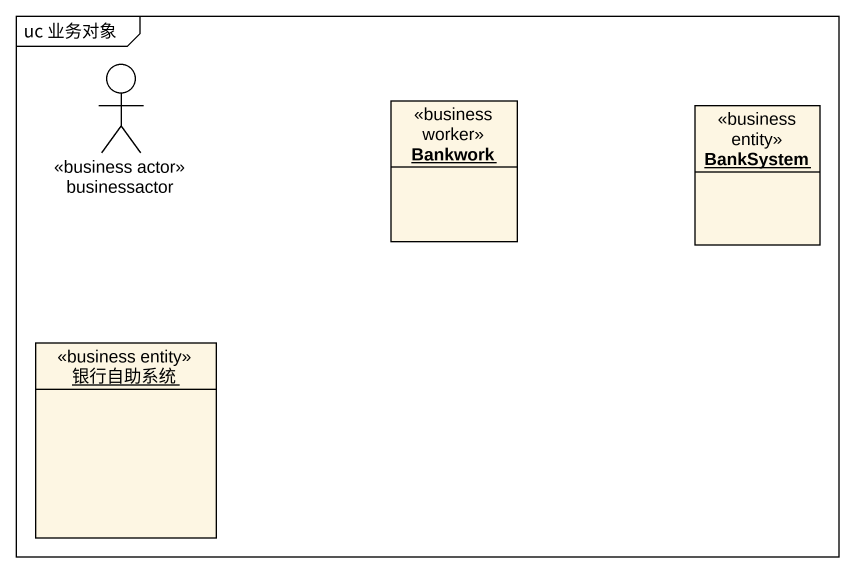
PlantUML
@startuml
mainframe uc 业务对象
allowmixing
hide circle
hide empty members
actor businessactor <<business actor>>
object Bankwork <<business worker>>
object BankSystem <<business entity>>
object 银行自助系统 <<business entity>>
@enduml
